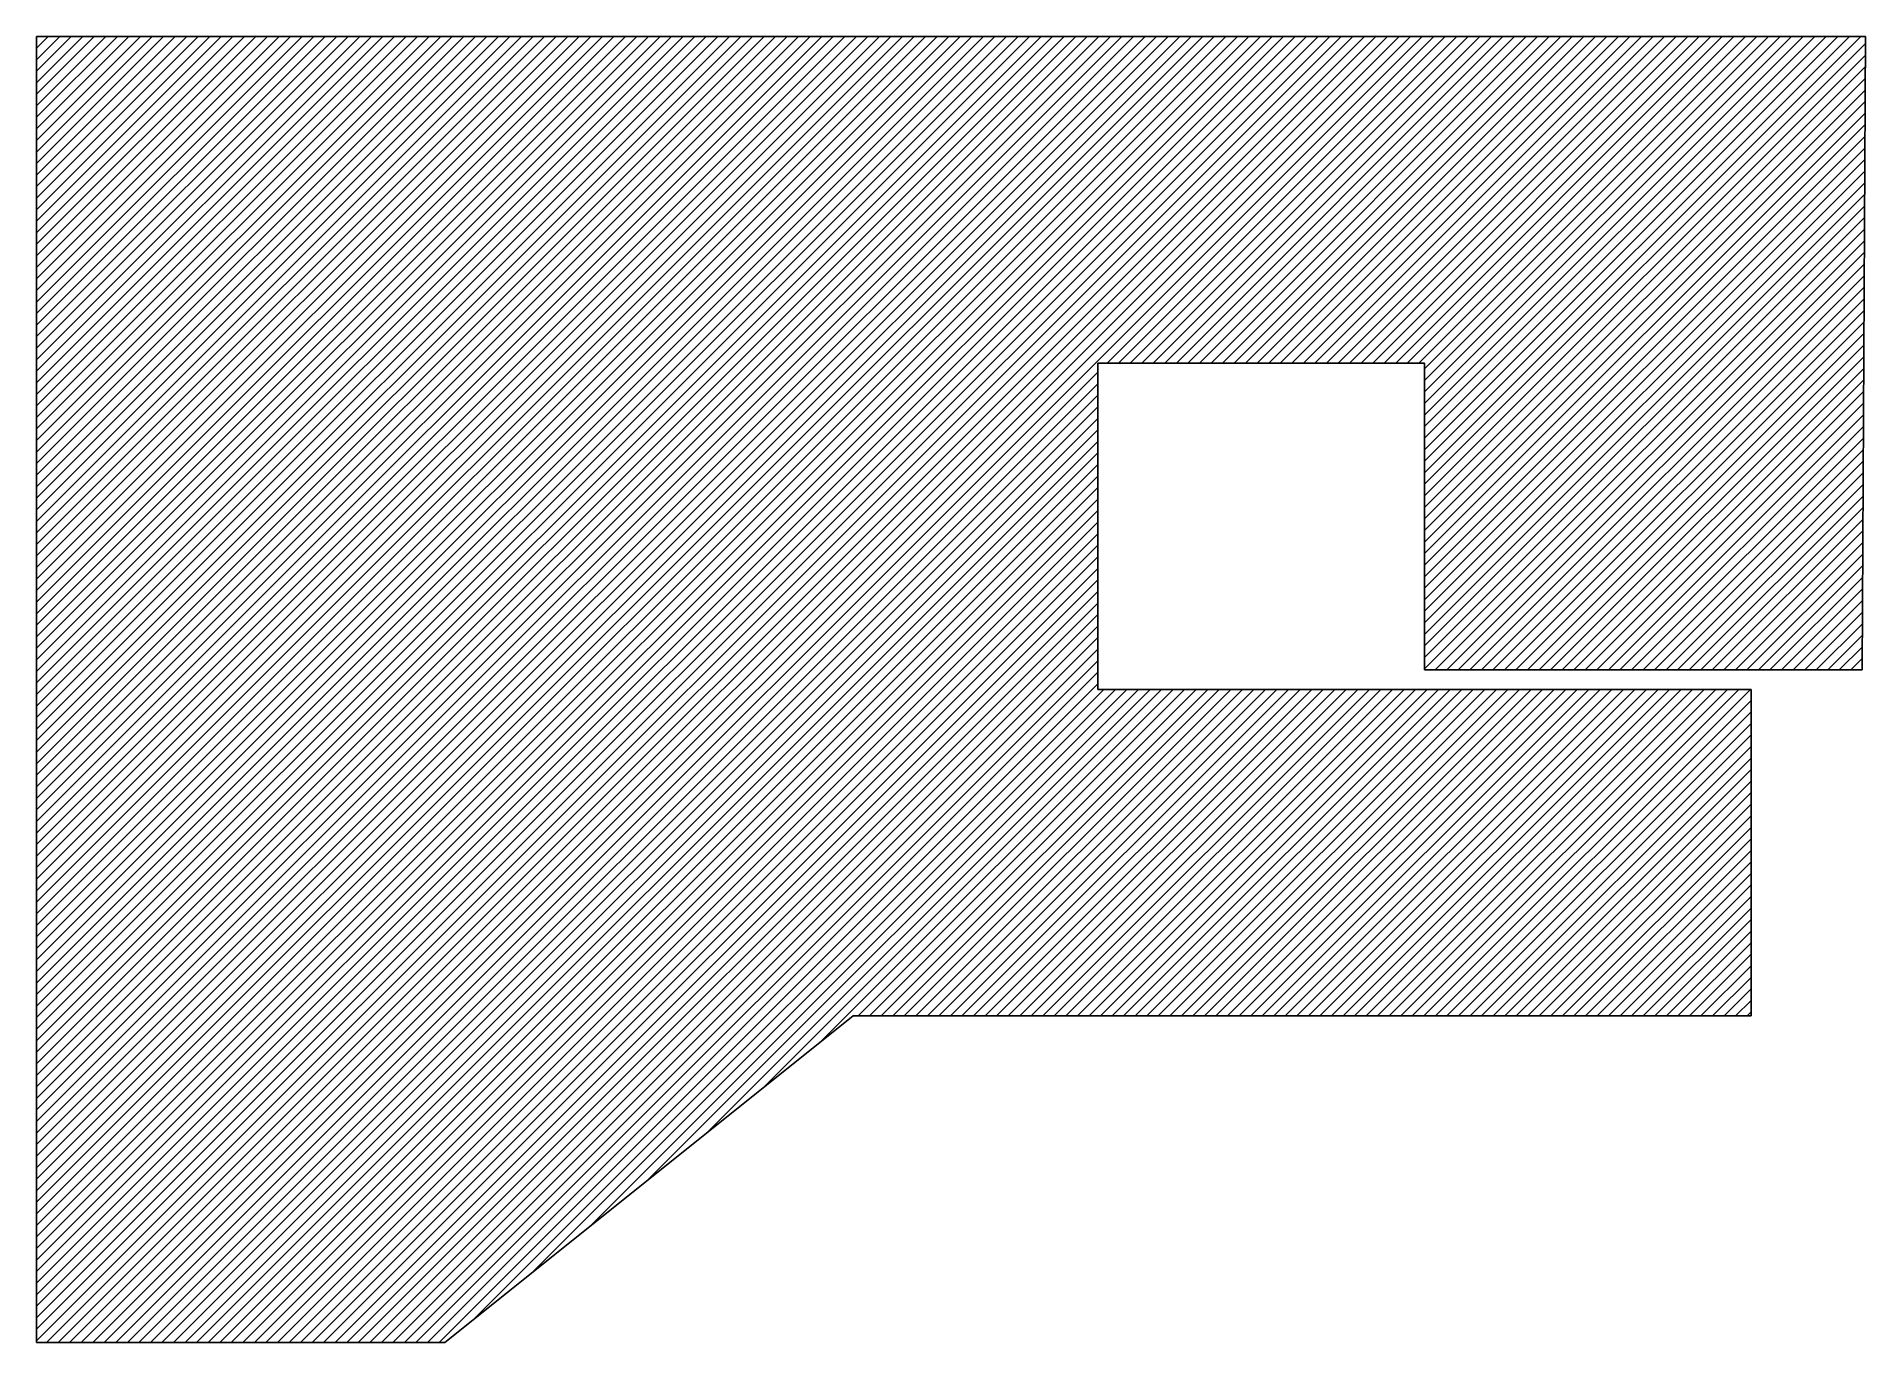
# Model space of a CAD drawing. Header units: metres. Extents: x 40 to 68, y 20 to 40.
import ezdxf

# ---------------------------------------------------------------- set-up
doc = ezdxf.new("R2010")
doc.units = ezdxf.units.M

msp = doc.modelspace()

# ---------------------------------------------------------------- linework, layer by layer
for p, q in [((68, 40), (40, 40)), ((40, 40), (40, 20)), ((40, 20.024), (59.976, 40)), ((40, 20.201), (59.799, 40)), ((40, 20.378), (59.622, 40)), ((40, 20.555), (59.445, 40)), ((40, 20.731), (59.269, 40)), ((40, 20.908), (59.092, 40)), ((40, 21.085), (58.915, 40)), ((40, 21.262), (58.738, 40)), ((40, 21.438), (58.562, 40)), ((40, 21.615), (58.385, 40)), ((40, 21.792), (58.208, 40)), ((40, 21.969), (58.031, 40)), ((40, 22.146), (57.854, 40)), ((40, 22.322), (57.678, 40)), ((40, 22.499), (57.501, 40)), ((40, 22.676), (57.324, 40)), ((40, 22.853), (57.147, 40)), ((40, 23.029), (56.971, 40)), ((40, 23.206), (56.794, 40)), ((40, 23.383), (56.617, 40)), ((40, 23.56), (56.44, 40)), ((40, 23.737), (56.263, 40)), ((40, 23.913), (56.087, 40)), ((40, 24.09), (55.91, 40)), ((40, 24.267), (55.733, 40)), ((40, 24.444), (55.556, 40)), ((40, 24.62), (55.38, 40)), ((40, 24.797), (55.203, 40)), ((40, 24.974), (55.026, 40)), ((40, 25.151), (54.849, 40)), ((40, 25.328), (54.672, 40)), ((40, 25.504), (54.496, 40)), ((40, 25.681), (54.319, 40)), ((40, 25.858), (54.142, 40)), ((40, 26.035), (53.965, 40)), ((40, 26.211), (53.789, 40)), ((40, 26.388), (53.612, 40)), ((40, 26.565), (53.435, 40)), ((40, 26.742), (53.258, 40)), ((40, 26.919), (53.081, 40)), ((40, 27.095), (52.905, 40)), ((40, 27.272), (52.728, 40)), ((40, 27.449), (52.551, 40)), ((40, 27.626), (52.374, 40)), ((40, 27.802), (52.198, 40)), ((40, 27.979), (52.021, 40)), ((40, 28.156), (51.844, 40)), ((40, 28.333), (51.667, 40)), ((40, 28.51), (51.49, 40)), ((40, 28.686), (51.314, 40)), ((40, 28.863), (51.137, 40)), ((40, 29.04), (50.96, 40)), ((40, 29.217), (50.783, 40)), ((40, 29.393), (50.607, 40)), ((40, 29.57), (50.43, 40)), ((40, 29.747), (50.253, 40)), ((40, 29.924), (50.076, 40)), ((40, 30.101), (49.899, 40)), ((40, 30.277), (49.723, 40)), ((40, 30.454), (49.546, 40)), ((40, 30.631), (49.369, 40)), ((40, 30.808), (49.192, 40)), ((40, 30.984), (49.016, 40)), ((40, 31.161), (48.839, 40)), ((40, 31.338), (48.662, 40)), ((40, 31.515), (48.485, 40)), ((40, 31.691), (48.309, 40)), ((40, 31.868), (48.132, 40)), ((40, 32.045), (47.955, 40)), ((40, 32.222), (47.778, 40)), ((40, 32.399), (47.601, 40)), ((40, 32.575), (47.425, 40)), ((40, 32.752), (47.248, 40)), ((40, 32.929), (47.071, 40)), ((40, 33.106), (46.894, 40)), ((40, 33.282), (46.718, 40)), ((40, 33.459), (46.541, 40)), ((40, 33.636), (46.364, 40)), ((40, 33.813), (46.187, 40)), ((40, 33.99), (46.01, 40)), ((40, 34.166), (45.834, 40)), ((40, 34.343), (45.657, 40)), ((40, 34.52), (45.48, 40)), ((40, 34.697), (45.303, 40)), ((40, 34.873), (45.127, 40)), ((40, 35.05), (44.95, 40)), ((40, 35.227), (44.773, 40)), ((40, 35.404), (44.596, 40)), ((40, 35.581), (44.419, 40)), ((40, 35.757), (44.243, 40)), ((40, 35.934), (44.066, 40)), ((40, 36.111), (43.889, 40)), ((40, 36.288), (43.712, 40)), ((40, 36.464), (43.536, 40)), ((40, 36.641), (43.359, 40)), ((40, 36.818), (43.182, 40)), ((40, 36.995), (43.005, 40)), ((40, 37.172), (42.828, 40)), ((40, 37.348), (42.652, 40)), ((40, 37.525), (42.475, 40)), ((40, 37.702), (42.298, 40)), ((40, 37.879), (42.121, 40)), ((40, 38.055), (41.945, 40)), ((40, 38.232), (41.768, 40)), ((40, 38.409), (41.591, 40)), ((40, 38.586), (41.414, 40)), ((40, 38.763), (41.237, 40)), ((40, 38.939), (41.061, 40)), ((40, 39.116), (40.884, 40)), ((40, 39.293), (40.707, 40)), ((40, 39.47), (40.53, 40)), ((40, 39.646), (40.354, 40)), ((40, 39.823), (40.177, 40)), ((40.153, 20), (60.153, 40)), ((40.329, 20), (60.329, 40)), ((40.506, 20), (60.506, 40)), ((40.683, 20), (60.683, 40)), ((40.86, 20), (60.86, 40)), ((41.036, 20), (61.036, 40)), ((41.213, 20), (61.213, 40)), ((56.39, 35), (61.39, 40)), ((56.567, 35), (61.567, 40)), ((56.744, 35), (61.744, 40)), ((56.92, 35), (61.92, 40)), ((57.097, 35), (62.097, 40)), ((57.274, 35), (62.274, 40)), ((57.451, 35), (62.451, 40)), ((57.627, 35), (62.627, 40)), ((57.804, 35), (62.804, 40)), ((57.981, 35), (62.981, 40)), ((58.158, 35), (63.158, 40)), ((58.335, 35), (63.335, 40)), ((58.511, 35), (63.511, 40)), ((58.688, 35), (63.688, 40)), ((58.865, 35), (63.865, 40)), ((59.042, 35), (64.042, 40)), ((59.218, 35), (64.218, 40)), ((59.395, 35), (64.395, 40)), ((59.572, 35), (64.572, 40)), ((59.749, 35), (64.749, 40)), ((59.926, 35), (64.926, 40)), ((60.102, 35), (65.102, 40)), ((60.279, 35), (65.279, 40)), ((60.456, 35), (65.456, 40)), ((60.633, 35), (65.633, 40)), ((60.809, 35), (65.809, 40)), ((60.986, 35), (65.986, 40)), ((61.163, 35), (66.163, 40)), ((61.25, 33.319), (67.931, 40)), ((61.25, 33.496), (67.754, 40)), ((61.25, 33.673), (67.577, 40)), ((61.25, 33.85), (67.4, 40)), ((61.25, 34.026), (67.224, 40)), ((61.25, 34.203), (67.047, 40)), ((61.25, 34.38), (66.87, 40)), ((61.25, 34.557), (66.693, 40)), ((61.25, 34.733), (66.517, 40)), ((61.25, 34.91), (66.34, 40)), ((61.25, 33.143), (67.999, 39.892)), ((67.951, 30.3), (68, 40)), ((61.25, 32.966), (67.999, 39.714)), ((61.25, 32.789), (67.998, 39.537)), ((61.25, 32.612), (67.997, 39.359)), ((61.25, 32.435), (67.996, 39.181)), ((61.25, 32.259), (67.995, 39.004)), ((61.25, 32.082), (67.994, 38.826)), ((61.25, 31.905), (67.993, 38.648)), ((61.25, 31.728), (67.992, 38.471)), ((61.25, 31.552), (67.991, 38.293)), ((61.25, 31.375), (67.99, 38.115)), ((61.25, 31.198), (67.99, 37.938)), ((61.25, 31.021), (67.989, 37.76)), ((61.25, 30.844), (67.988, 37.582)), ((61.25, 30.668), (67.987, 37.405)), ((61.25, 30.491), (67.986, 37.227)), ((61.25, 30.314), (67.985, 37.049)), ((61.413, 30.3), (67.984, 36.871)), ((61.589, 30.3), (67.983, 36.694)), ((61.766, 30.3), (67.982, 36.516)), ((61.943, 30.3), (67.982, 36.338)), ((62.12, 30.3), (67.981, 36.161)), ((62.297, 30.3), (67.98, 35.983)), ((62.473, 30.3), (67.979, 35.805)), ((62.65, 30.3), (67.978, 35.628)), ((62.827, 30.3), (67.977, 35.45)), ((63.004, 30.3), (67.976, 35.272)), ((63.18, 30.3), (67.975, 35.095)), ((41.39, 20), (56.25, 34.86)), ((56.25, 30), (56.25, 35)), ((56.25, 35), (61.25, 35)), ((61.25, 35), (61.25, 30.3)), ((63.357, 30.3), (67.974, 34.917)), ((63.534, 30.3), (67.973, 34.739)), ((41.567, 20), (56.25, 34.683)), ((41.744, 20), (56.25, 34.506)), ((63.711, 30.3), (67.973, 34.562)), ((41.92, 20), (56.25, 34.33)), ((63.888, 30.3), (67.972, 34.384)), ((64.064, 30.3), (67.971, 34.206)), ((42.097, 20), (56.25, 34.153)), ((42.274, 20), (56.25, 33.976)), ((64.241, 30.3), (67.97, 34.029)), ((42.451, 20), (56.25, 33.799)), ((42.627, 20), (56.25, 33.623)), ((64.418, 30.3), (67.969, 33.851)), ((64.595, 30.3), (67.968, 33.673)), ((42.804, 20), (56.25, 33.446)), ((64.771, 30.3), (67.967, 33.496)), ((42.981, 20), (56.25, 33.269)), ((43.158, 20), (56.25, 33.092)), ((64.948, 30.3), (67.966, 33.318)), ((65.125, 30.3), (67.965, 33.14)), ((43.335, 20), (56.25, 32.915)), ((65.302, 30.3), (67.964, 32.963)), ((65.479, 30.3), (67.964, 32.785)), ((43.511, 20), (56.25, 32.739)), ((43.688, 20), (56.25, 32.562)), ((65.655, 30.3), (67.963, 32.607)), ((43.865, 20), (56.25, 32.385)), ((44.042, 20), (56.25, 32.208)), ((65.832, 30.3), (67.962, 32.43)), ((66.009, 30.3), (67.961, 32.252)), ((44.218, 20), (56.25, 32.032)), ((66.186, 30.3), (67.96, 32.074)), ((44.395, 20), (56.25, 31.855)), ((44.572, 20), (56.25, 31.678)), ((66.362, 30.3), (67.959, 31.897)), ((66.539, 30.3), (67.958, 31.719)), ((44.749, 20), (56.25, 31.501)), ((66.716, 30.3), (67.957, 31.541)), ((66.893, 30.3), (67.956, 31.364)), ((44.926, 20), (56.25, 31.324)), ((45.102, 20), (56.25, 31.148)), ((67.07, 30.3), (67.955, 31.186)), ((45.279, 20), (56.25, 30.971)), ((67.246, 30.3), (67.955, 31.008)), ((67.423, 30.3), (67.954, 30.831)), ((45.456, 20), (56.25, 30.794)), ((45.633, 20), (56.25, 30.617)), ((67.6, 30.3), (67.953, 30.653)), ((45.809, 20), (56.25, 30.441)), ((45.986, 20), (56.25, 30.264)), ((61.25, 30.3), (67.951, 30.3)), ((67.777, 30.3), (67.952, 30.475)), ((46.163, 20), (56.25, 30.087)), ((46.699, 20.359), (56.34, 30)), ((47.583, 21.066), (56.517, 30)), ((48.466, 21.773), (56.693, 30)), ((49.35, 22.48), (56.87, 30)), ((50.234, 23.187), (57.047, 30)), ((51.118, 23.894), (57.224, 30)), ((52.002, 24.602), (57.4, 30)), ((52.577, 25), (57.577, 30)), ((52.754, 25), (57.754, 30)), ((52.931, 25), (57.931, 30)), ((53.107, 25), (58.107, 30)), ((53.284, 25), (58.284, 30)), ((53.461, 25), (58.461, 30)), ((53.638, 25), (58.638, 30)), ((53.815, 25), (58.815, 30)), ((53.991, 25), (58.991, 30)), ((54.168, 25), (59.168, 30)), ((54.345, 25), (59.345, 30)), ((54.522, 25), (59.522, 30)), ((54.698, 25), (59.698, 30)), ((54.875, 25), (59.875, 30)), ((55.052, 25), (60.052, 30)), ((55.229, 25), (60.229, 30)), ((55.406, 25), (60.406, 30)), ((55.582, 25), (60.582, 30)), ((55.759, 25), (60.759, 30)), ((55.936, 25), (60.936, 30)), ((56.113, 25), (61.113, 30)), ((66.25, 30), (56.25, 30)), ((56.289, 25), (61.289, 30)), ((56.466, 25), (61.466, 30)), ((56.643, 25), (61.643, 30)), ((56.82, 25), (61.82, 30)), ((56.997, 25), (61.997, 30)), ((57.173, 25), (62.173, 30)), ((57.35, 25), (62.35, 30)), ((57.527, 25), (62.527, 30)), ((57.704, 25), (62.704, 30)), ((57.88, 25), (62.88, 30)), ((58.057, 25), (63.057, 30)), ((58.234, 25), (63.234, 30)), ((58.411, 25), (63.411, 30)), ((58.588, 25), (63.588, 30)), ((58.764, 25), (63.764, 30)), ((58.941, 25), (63.941, 30)), ((59.118, 25), (64.118, 30)), ((59.295, 25), (64.295, 30)), ((59.471, 25), (64.471, 30)), ((59.648, 25), (64.648, 30)), ((59.825, 25), (64.825, 30)), ((60.002, 25), (65.002, 30)), ((60.179, 25), (65.179, 30)), ((60.355, 25), (65.355, 30)), ((60.532, 25), (65.532, 30)), ((60.709, 25), (65.709, 30)), ((60.886, 25), (65.886, 30)), ((61.062, 25), (66.062, 30)), ((61.239, 25), (66.239, 30)), ((66.25, 25), (66.25, 30)), ((61.416, 25), (66.25, 29.834)), ((61.593, 25), (66.25, 29.657)), ((61.77, 25), (66.25, 29.48)), ((61.946, 25), (66.25, 29.304)), ((62.123, 25), (66.25, 29.127)), ((62.3, 25), (66.25, 28.95)), ((62.477, 25), (66.25, 28.773)), ((62.653, 25), (66.25, 28.597)), ((62.83, 25), (66.25, 28.42)), ((63.007, 25), (66.25, 28.243)), ((63.184, 25), (66.25, 28.066)), ((63.361, 25), (66.25, 27.889)), ((63.537, 25), (66.25, 27.713)), ((63.714, 25), (66.25, 27.536)), ((63.891, 25), (66.25, 27.359)), ((64.068, 25), (66.25, 27.182)), ((64.244, 25), (66.25, 27.006)), ((64.421, 25), (66.25, 26.829)), ((64.598, 25), (66.25, 26.652)), ((64.775, 25), (66.25, 26.475)), ((64.952, 25), (66.25, 26.298)), ((65.128, 25), (66.25, 26.122)), ((65.305, 25), (66.25, 25.945)), ((65.482, 25), (66.25, 25.768)), ((65.659, 25), (66.25, 25.591)), ((65.835, 25), (66.25, 25.415)), ((66.012, 25), (66.25, 25.238)), ((46.25, 20), (52.5, 25)), ((52.5, 25), (66.25, 25)), ((66.189, 25), (66.25, 25.061)), ((40, 20), (46.25, 20))]:
    msp.add_line(p, q)

doc.saveas('drawing.dxf')
